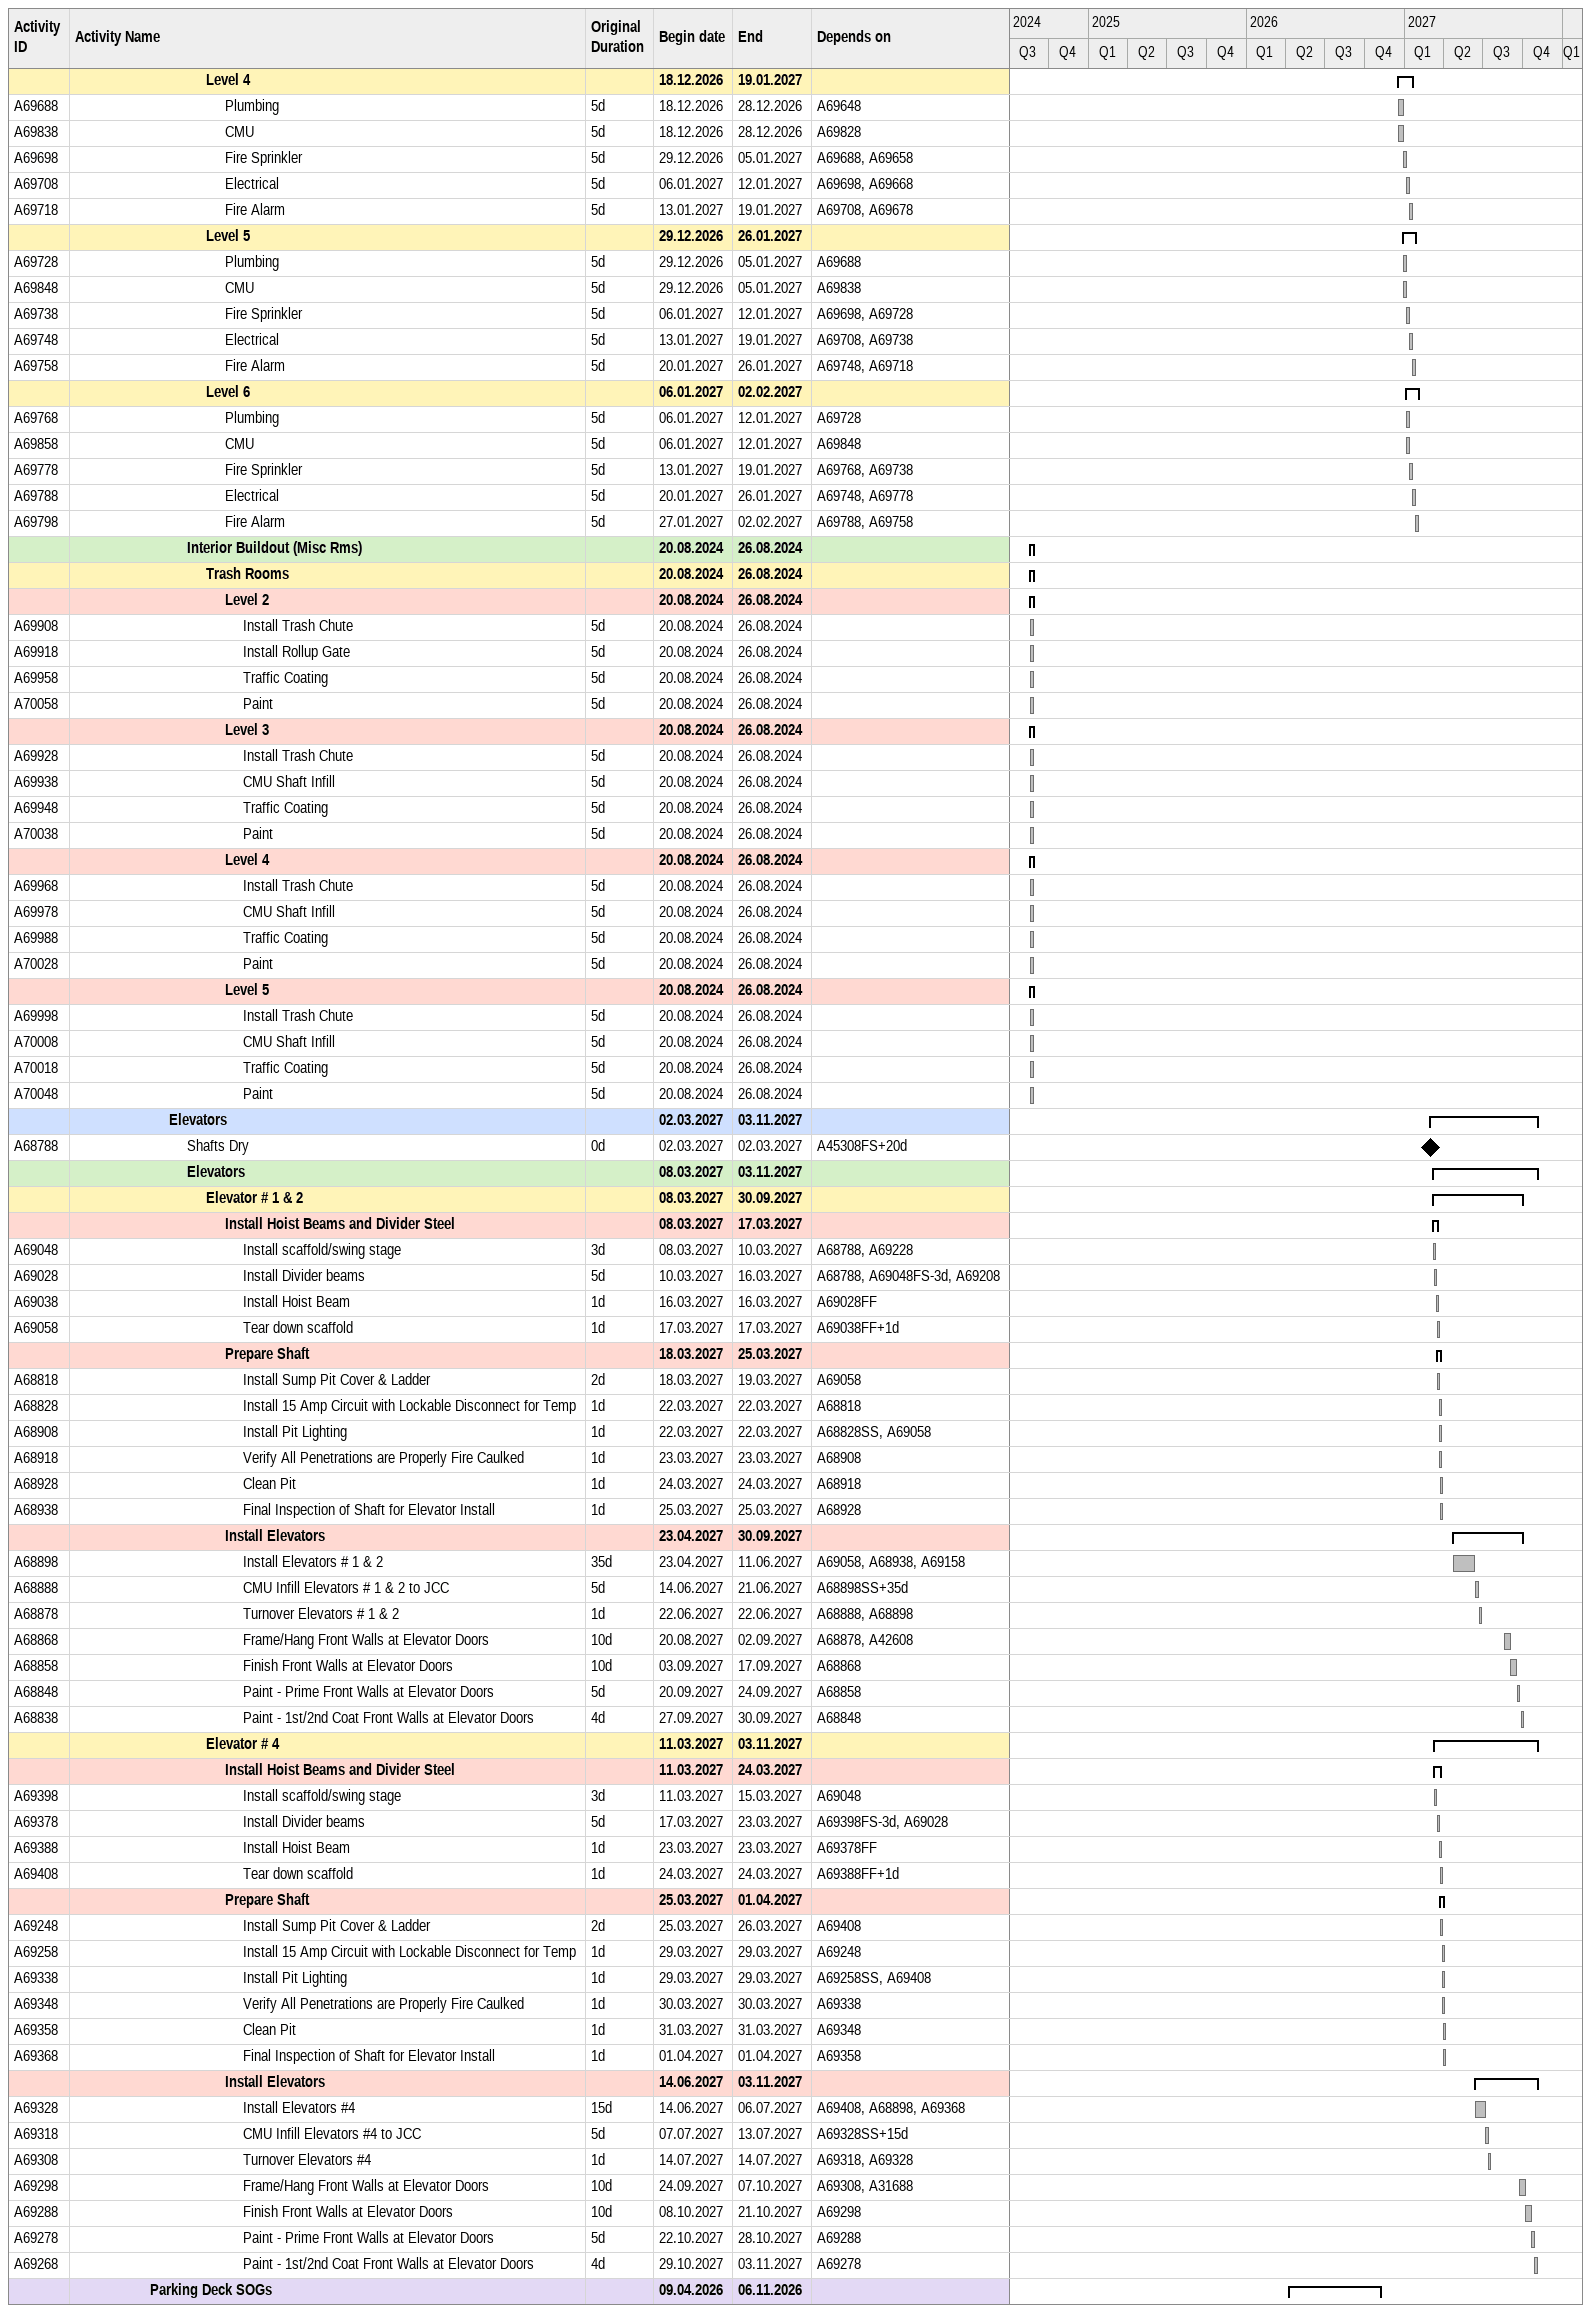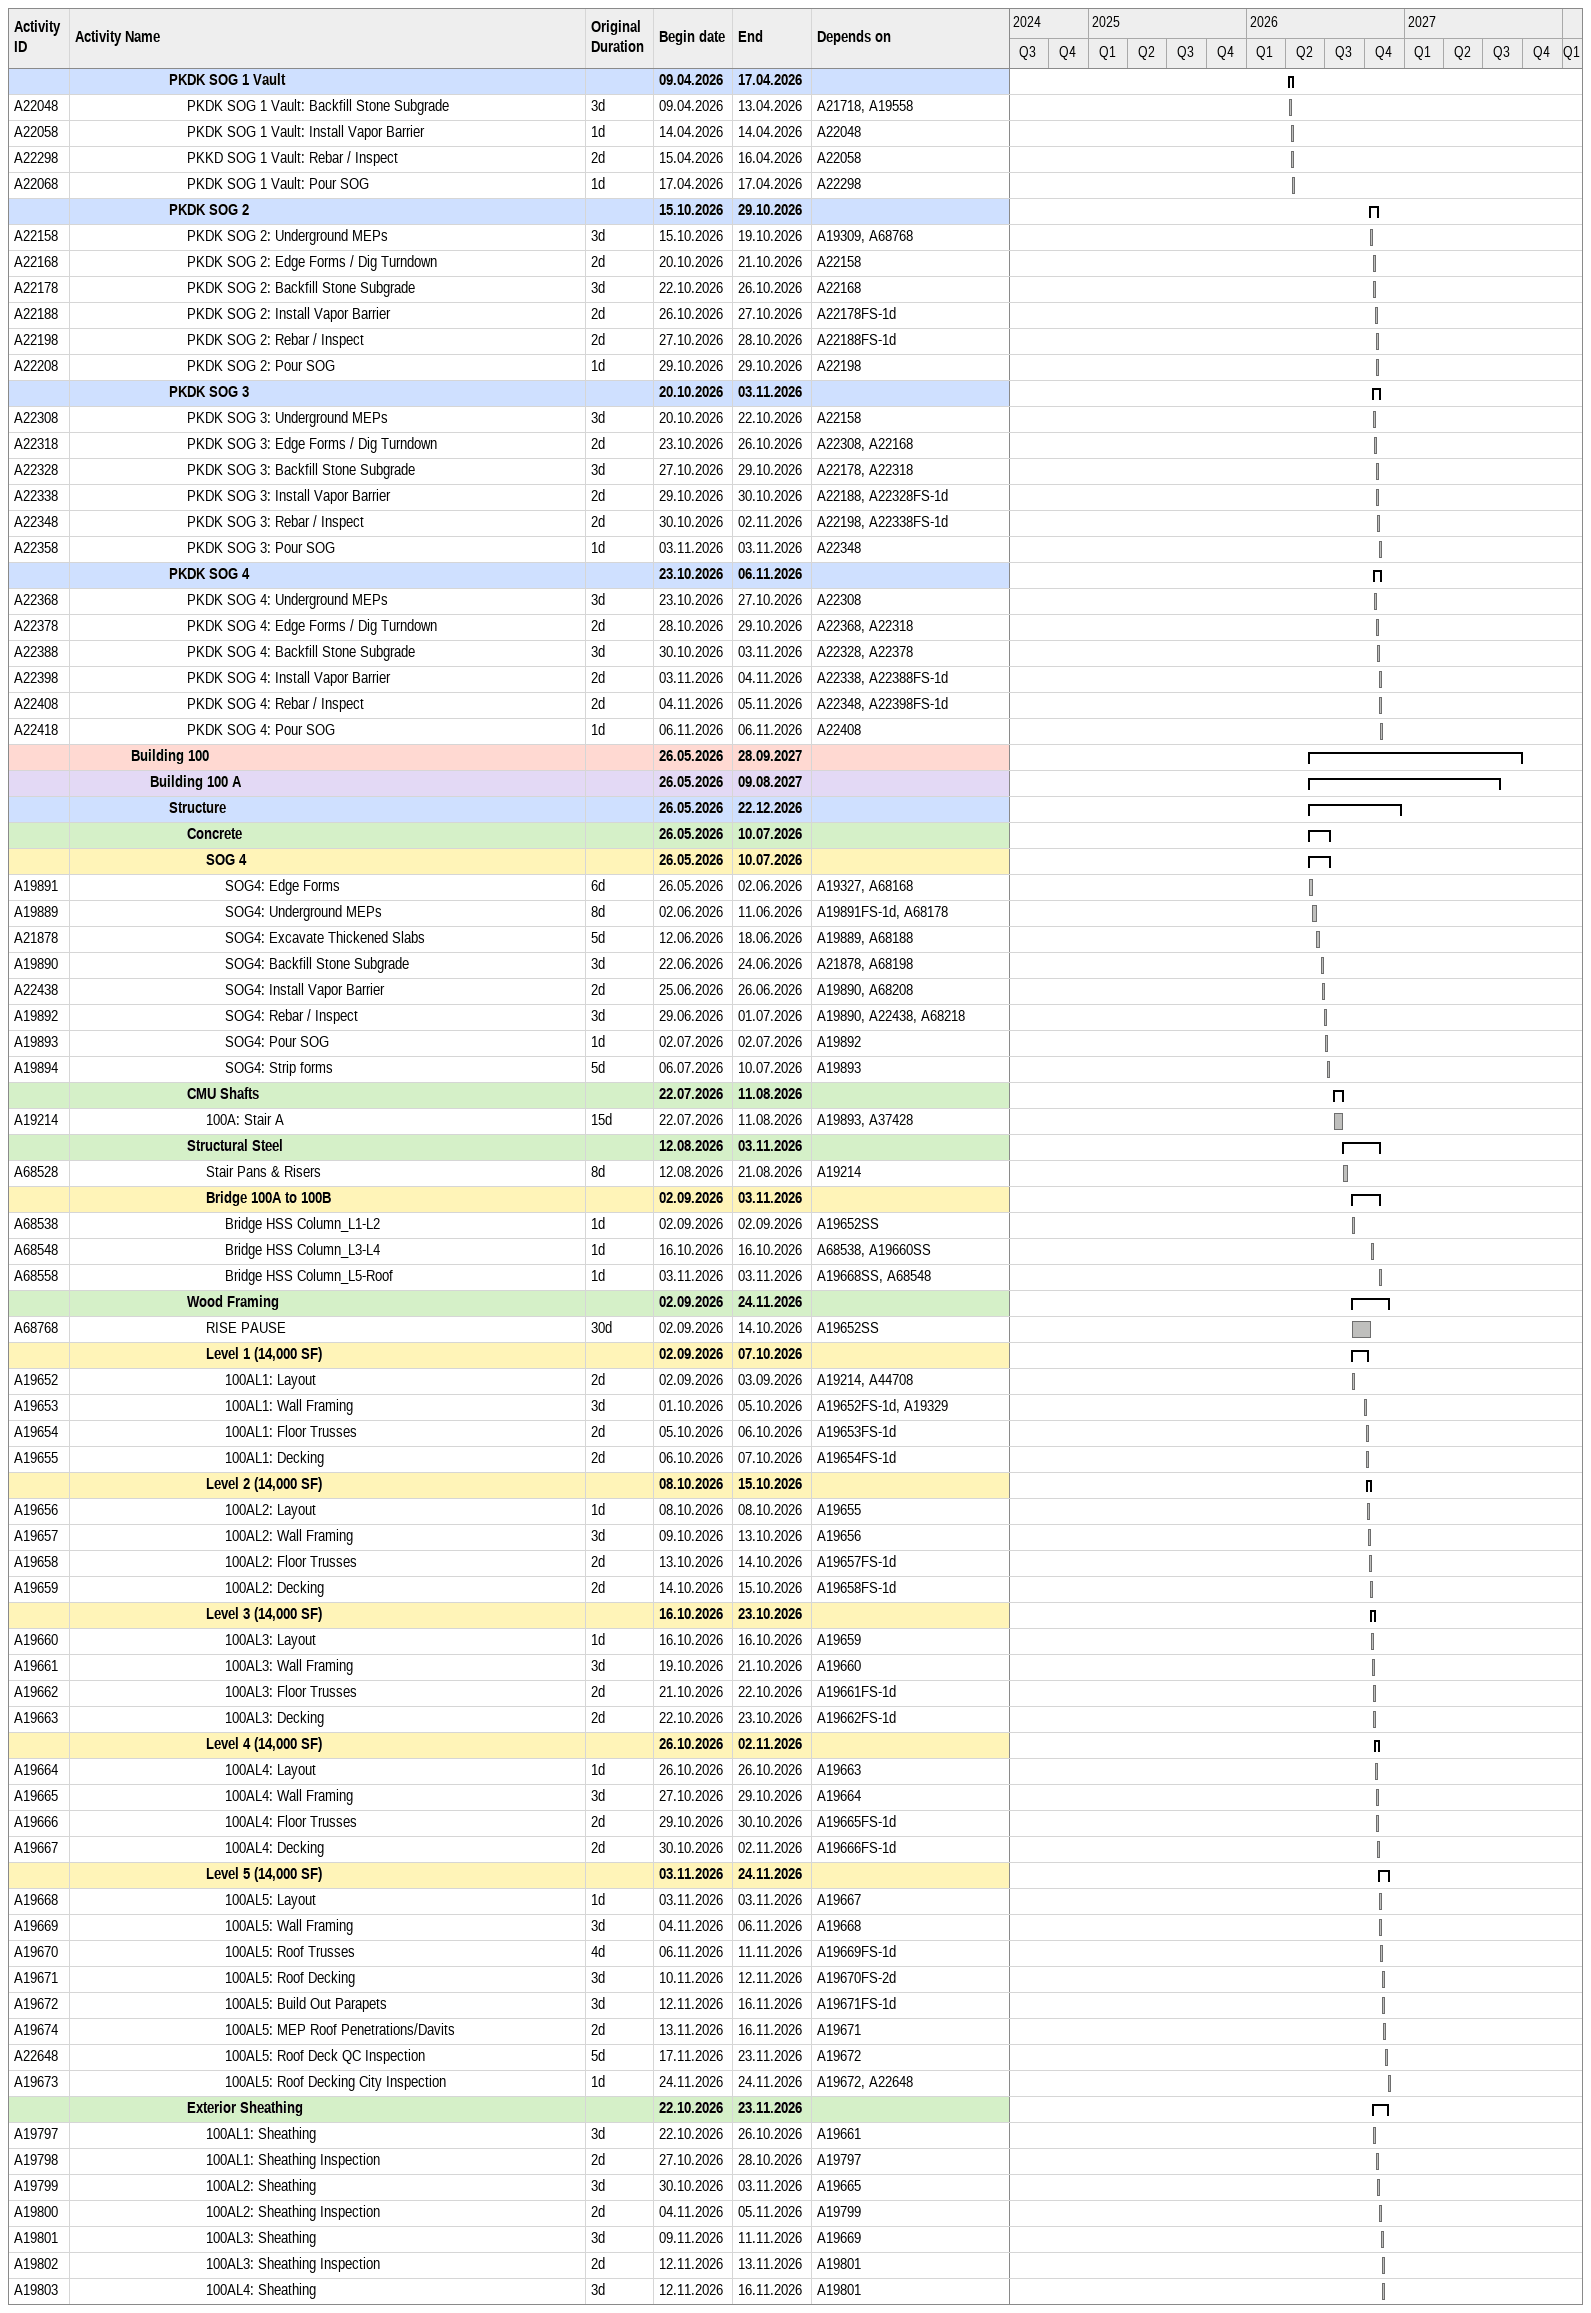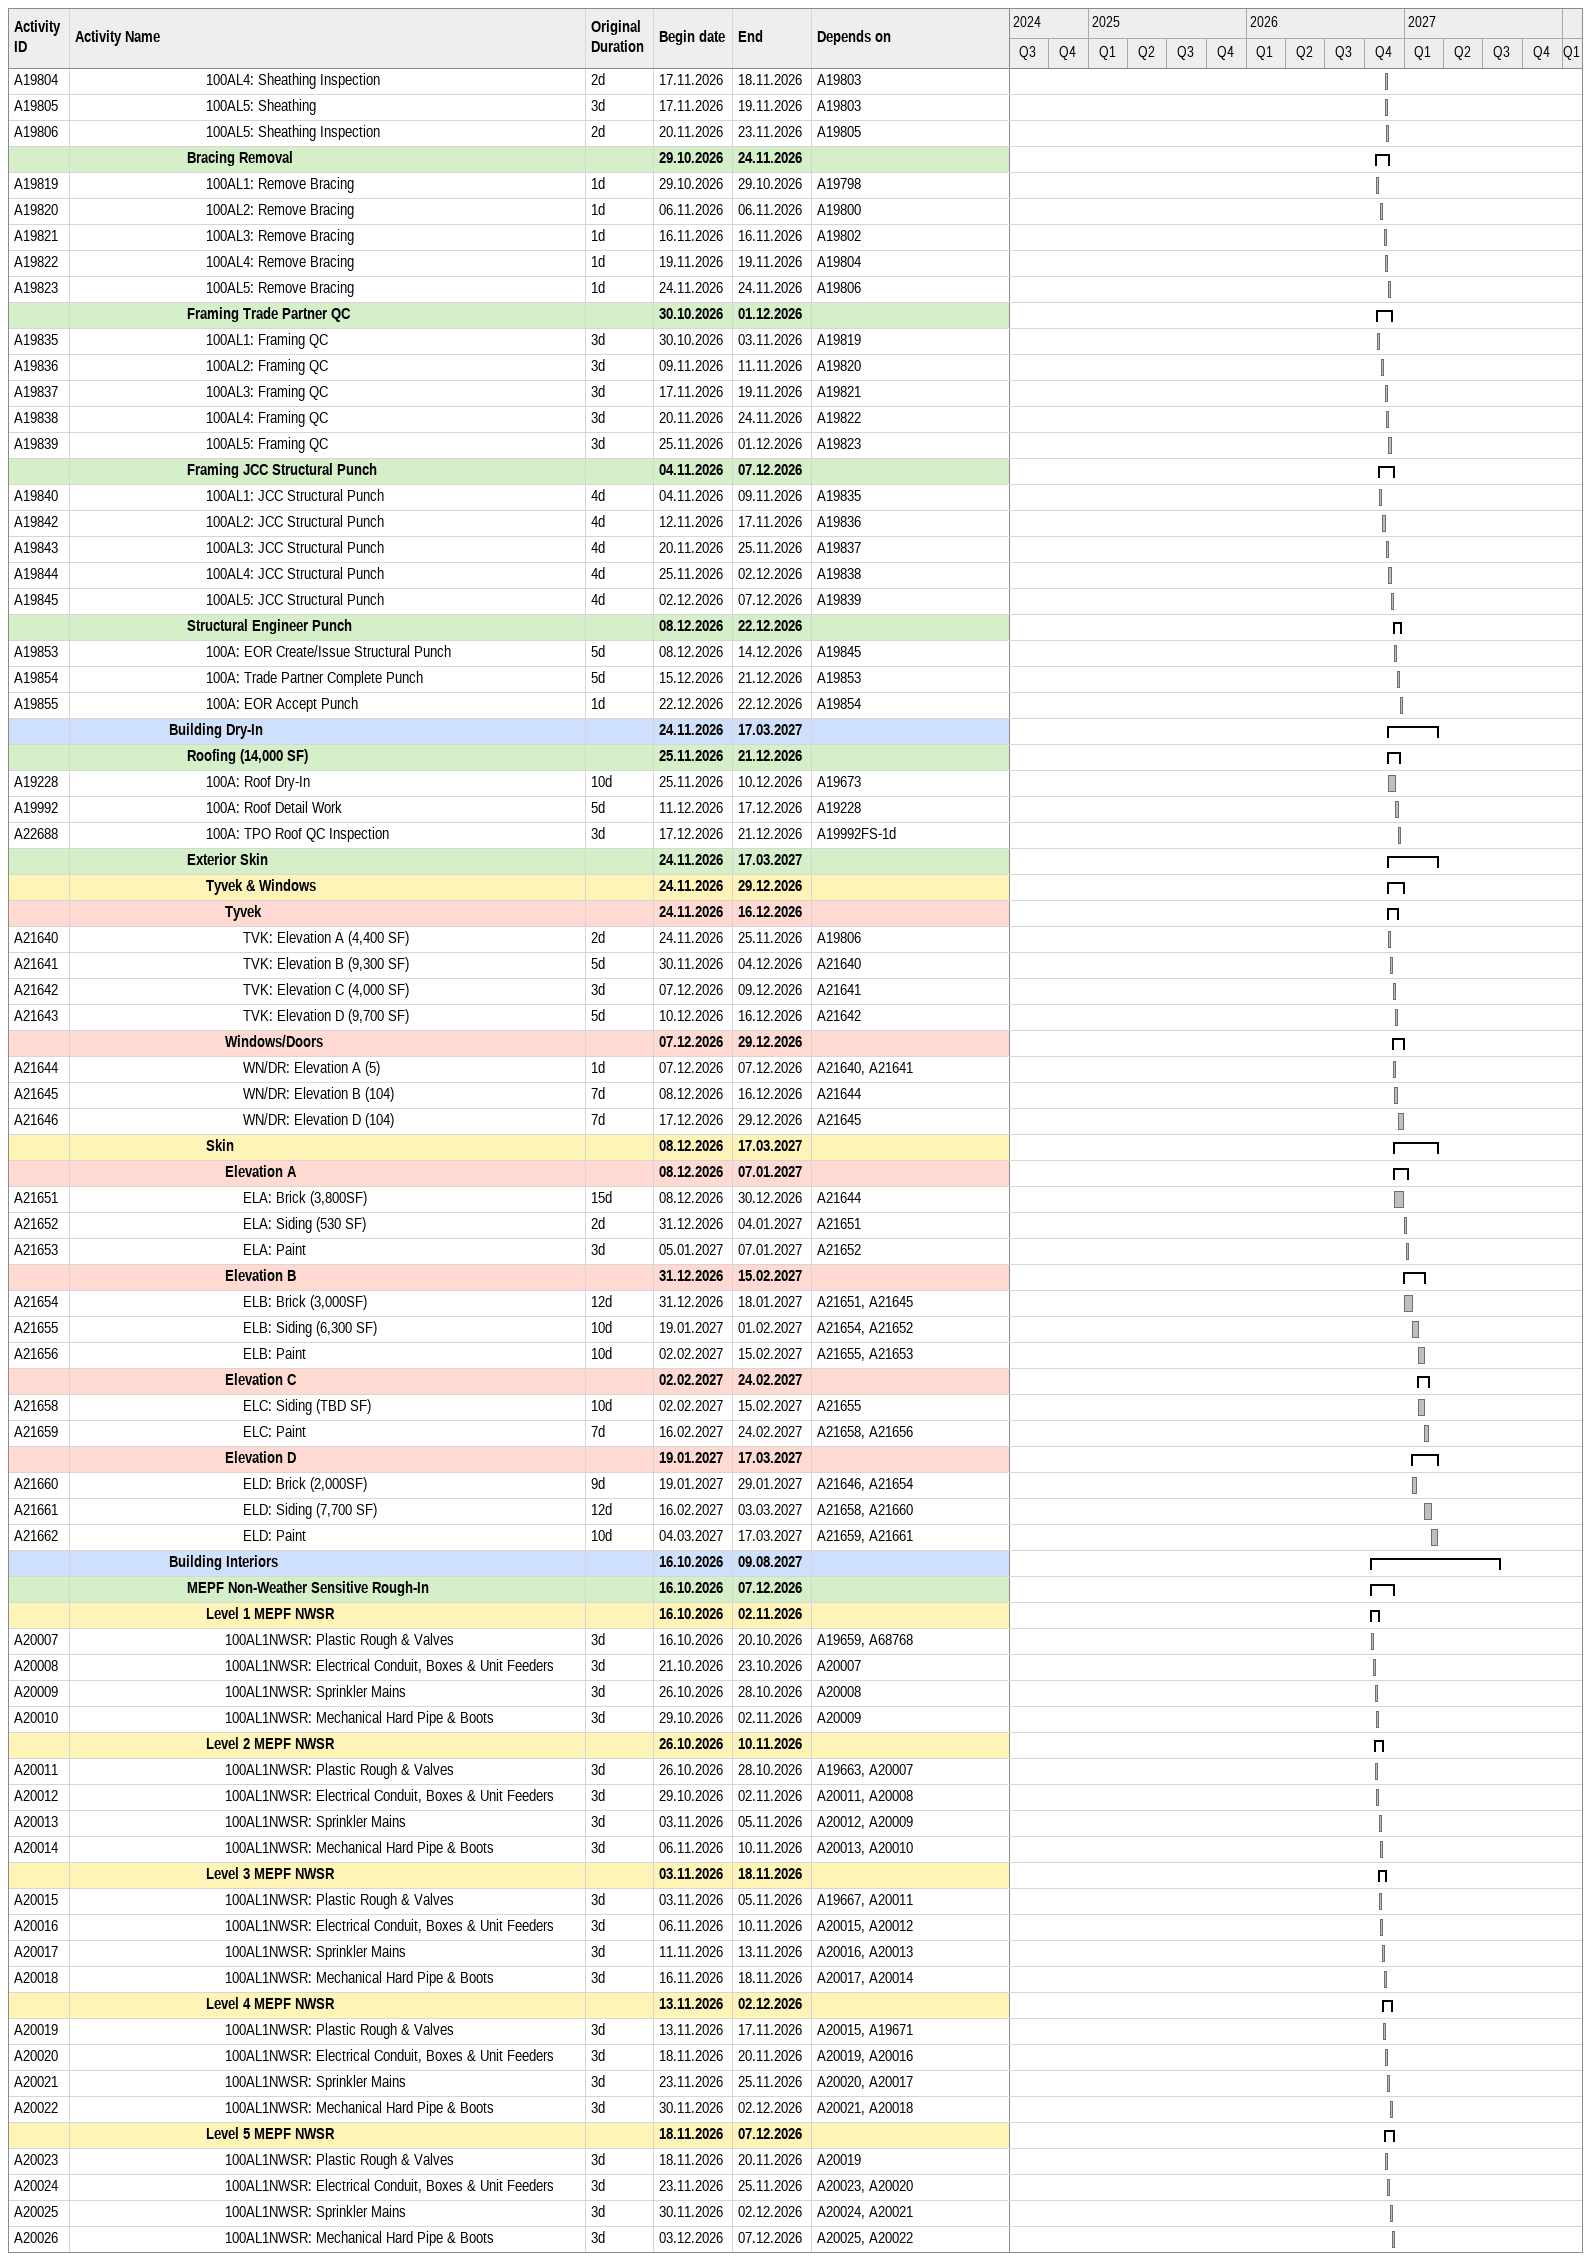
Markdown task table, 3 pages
| ID | Level | Task | Original duration | Start | Finish | Predecessors |
|---|---|---|---|---|---|---|
|  | 8 | **Level 4** |  | 2026-12-18 | 2027-01-19 |  |
| A69688 | 9 | Plumbing | 5d | 2026-12-18 | 2026-12-28 | A69648 |
| A69838 | 9 | CMU | 5d | 2026-12-18 | 2026-12-28 | A69828 |
| A69698 | 9 | Fire Sprinkler | 5d | 2026-12-29 | 2027-01-05 | A69688, A69658 |
| A69708 | 9 | Electrical | 5d | 2027-01-06 | 2027-01-12 | A69698, A69668 |
| A69718 | 9 | Fire Alarm | 5d | 2027-01-13 | 2027-01-19 | A69708, A69678 |
|  | 8 | **Level 5** |  | 2026-12-29 | 2027-01-26 |  |
| A69728 | 9 | Plumbing | 5d | 2026-12-29 | 2027-01-05 | A69688 |
| A69848 | 9 | CMU | 5d | 2026-12-29 | 2027-01-05 | A69838 |
| A69738 | 9 | Fire Sprinkler | 5d | 2027-01-06 | 2027-01-12 | A69698, A69728 |
| A69748 | 9 | Electrical | 5d | 2027-01-13 | 2027-01-19 | A69708, A69738 |
| A69758 | 9 | Fire Alarm | 5d | 2027-01-20 | 2027-01-26 | A69748, A69718 |
|  | 8 | **Level 6** |  | 2027-01-06 | 2027-02-02 |  |
| A69768 | 9 | Plumbing | 5d | 2027-01-06 | 2027-01-12 | A69728 |
| A69858 | 9 | CMU | 5d | 2027-01-06 | 2027-01-12 | A69848 |
| A69778 | 9 | Fire Sprinkler | 5d | 2027-01-13 | 2027-01-19 | A69768, A69738 |
| A69788 | 9 | Electrical | 5d | 2027-01-20 | 2027-01-26 | A69748, A69778 |
| A69798 | 9 | Fire Alarm | 5d | 2027-01-27 | 2027-02-02 | A69788, A69758 |
|  | 7 | **Interior Buildout (Misc Rms)** |  | 2024-08-20 | 2024-08-26 |  |
|  | 8 | **Trash Rooms** |  | 2024-08-20 | 2024-08-26 |  |
|  | 9 | **Level 2** |  | 2024-08-20 | 2024-08-26 |  |
| A69908 | 10 | Install Trash Chute | 5d | 2024-08-20 | 2024-08-26 |  |
| A69918 | 10 | Install Rollup Gate | 5d | 2024-08-20 | 2024-08-26 |  |
| A69958 | 10 | Traffic Coating | 5d | 2024-08-20 | 2024-08-26 |  |
| A70058 | 10 | Paint | 5d | 2024-08-20 | 2024-08-26 |  |
|  | 9 | **Level 3** |  | 2024-08-20 | 2024-08-26 |  |
| A69928 | 10 | Install Trash Chute | 5d | 2024-08-20 | 2024-08-26 |  |
| A69938 | 10 | CMU Shaft Infill | 5d | 2024-08-20 | 2024-08-26 |  |
| A69948 | 10 | Traffic Coating | 5d | 2024-08-20 | 2024-08-26 |  |
| A70038 | 10 | Paint | 5d | 2024-08-20 | 2024-08-26 |  |
|  | 9 | **Level 4** |  | 2024-08-20 | 2024-08-26 |  |
| A69968 | 10 | Install Trash Chute | 5d | 2024-08-20 | 2024-08-26 |  |
| A69978 | 10 | CMU Shaft Infill | 5d | 2024-08-20 | 2024-08-26 |  |
| A69988 | 10 | Traffic Coating | 5d | 2024-08-20 | 2024-08-26 |  |
| A70028 | 10 | Paint | 5d | 2024-08-20 | 2024-08-26 |  |
|  | 9 | **Level 5** |  | 2024-08-20 | 2024-08-26 |  |
| A69998 | 10 | Install Trash Chute | 5d | 2024-08-20 | 2024-08-26 |  |
| A70008 | 10 | CMU Shaft Infill | 5d | 2024-08-20 | 2024-08-26 |  |
| A70018 | 10 | Traffic Coating | 5d | 2024-08-20 | 2024-08-26 |  |
| A70048 | 10 | Paint | 5d | 2024-08-20 | 2024-08-26 |  |
|  | 6 | **Elevators** |  | 2027-03-02 | 2027-11-03 |  |
| A68788 | 7 | Shafts Dry | 0d | 2027-03-02 | 2027-03-02 | A45308FS+20d |
|  | 7 | **Elevators** |  | 2027-03-08 | 2027-11-03 |  |
|  | 8 | **Elevator # 1 & 2** |  | 2027-03-08 | 2027-09-30 |  |
|  | 9 | **Install Hoist Beams and Divider Steel** |  | 2027-03-08 | 2027-03-17 |  |
| A69048 | 10 | Install scaffold/swing stage | 3d | 2027-03-08 | 2027-03-10 | A68788, A69228 |
| A69028 | 10 | Install Divider beams | 5d | 2027-03-10 | 2027-03-16 | A68788, A69048FS-3d, A69208 |
| A69038 | 10 | Install Hoist Beam | 1d | 2027-03-16 | 2027-03-16 | A69028FF |
| A69058 | 10 | Tear down scaffold | 1d | 2027-03-17 | 2027-03-17 | A69038FF+1d |
|  | 9 | **Prepare Shaft** |  | 2027-03-18 | 2027-03-25 |  |
| A68818 | 10 | Install Sump Pit Cover & Ladder | 2d | 2027-03-18 | 2027-03-19 | A69058 |
| A68828 | 10 | Install 15 Amp Circuit with Lockable Disconnect for Temp | 1d | 2027-03-22 | 2027-03-22 | A68818 |
| A68908 | 10 | Install Pit Lighting | 1d | 2027-03-22 | 2027-03-22 | A68828SS, A69058 |
| A68918 | 10 | Verify All Penetrations are Properly Fire Caulked | 1d | 2027-03-23 | 2027-03-23 | A68908 |
| A68928 | 10 | Clean Pit | 1d | 2027-03-24 | 2027-03-24 | A68918 |
| A68938 | 10 | Final Inspection of Shaft for Elevator Install | 1d | 2027-03-25 | 2027-03-25 | A68928 |
|  | 9 | **Install Elevators** |  | 2027-04-23 | 2027-09-30 |  |
| A68898 | 10 | Install Elevators # 1 & 2 | 35d | 2027-04-23 | 2027-06-11 | A69058, A68938, A69158 |
| A68888 | 10 | CMU Infill Elevators # 1 & 2 to JCC | 5d | 2027-06-14 | 2027-06-21 | A68898SS+35d |
| A68878 | 10 | Turnover Elevators # 1 & 2 | 1d | 2027-06-22 | 2027-06-22 | A68888, A68898 |
| A68868 | 10 | Frame/Hang Front Walls at Elevator Doors | 10d | 2027-08-20 | 2027-09-02 | A68878, A42608 |
| A68858 | 10 | Finish Front Walls at Elevator Doors | 10d | 2027-09-03 | 2027-09-17 | A68868 |
| A68848 | 10 | Paint - Prime Front Walls at Elevator Doors | 5d | 2027-09-20 | 2027-09-24 | A68858 |
| A68838 | 10 | Paint - 1st/2nd Coat Front Walls at Elevator Doors | 4d | 2027-09-27 | 2027-09-30 | A68848 |
|  | 8 | **Elevator # 4** |  | 2027-03-11 | 2027-11-03 |  |
|  | 9 | **Install Hoist Beams and Divider Steel** |  | 2027-03-11 | 2027-03-24 |  |
| A69398 | 10 | Install scaffold/swing stage | 3d | 2027-03-11 | 2027-03-15 | A69048 |
| A69378 | 10 | Install Divider beams | 5d | 2027-03-17 | 2027-03-23 | A69398FS-3d, A69028 |
| A69388 | 10 | Install Hoist Beam | 1d | 2027-03-23 | 2027-03-23 | A69378FF |
| A69408 | 10 | Tear down scaffold | 1d | 2027-03-24 | 2027-03-24 | A69388FF+1d |
|  | 9 | **Prepare Shaft** |  | 2027-03-25 | 2027-04-01 |  |
| A69248 | 10 | Install Sump Pit Cover & Ladder | 2d | 2027-03-25 | 2027-03-26 | A69408 |
| A69258 | 10 | Install 15 Amp Circuit with Lockable Disconnect for Temp | 1d | 2027-03-29 | 2027-03-29 | A69248 |
| A69338 | 10 | Install Pit Lighting | 1d | 2027-03-29 | 2027-03-29 | A69258SS, A69408 |
| A69348 | 10 | Verify All Penetrations are Properly Fire Caulked | 1d | 2027-03-30 | 2027-03-30 | A69338 |
| A69358 | 10 | Clean Pit | 1d | 2027-03-31 | 2027-03-31 | A69348 |
| A69368 | 10 | Final Inspection of Shaft for Elevator Install | 1d | 2027-04-01 | 2027-04-01 | A69358 |
|  | 9 | **Install Elevators** |  | 2027-06-14 | 2027-11-03 |  |
| A69328 | 10 | Install Elevators #4 | 15d | 2027-06-14 | 2027-07-06 | A69408, A68898, A69368 |
| A69318 | 10 | CMU Infill Elevators #4 to JCC | 5d | 2027-07-07 | 2027-07-13 | A69328SS+15d |
| A69308 | 10 | Turnover Elevators #4 | 1d | 2027-07-14 | 2027-07-14 | A69318, A69328 |
| A69298 | 10 | Frame/Hang Front Walls at Elevator Doors | 10d | 2027-09-24 | 2027-10-07 | A69308, A31688 |
| A69288 | 10 | Finish Front Walls at Elevator Doors | 10d | 2027-10-08 | 2027-10-21 | A69298 |
| A69278 | 10 | Paint - Prime Front Walls at Elevator Doors | 5d | 2027-10-22 | 2027-10-28 | A69288 |
| A69268 | 10 | Paint - 1st/2nd Coat Front Walls at Elevator Doors | 4d | 2027-10-29 | 2027-11-03 | A69278 |
|  | 5 | **Parking Deck SOGs** |  | 2026-04-09 | 2026-11-06 |  |
|  | 6 | **PKDK SOG 1 Vault** |  | 2026-04-09 | 2026-04-17 |  |
| A22048 | 7 | PKDK SOG 1 Vault: Backfill Stone Subgrade | 3d | 2026-04-09 | 2026-04-13 | A21718, A19558 |
| A22058 | 7 | PKDK SOG 1 Vault: Install Vapor Barrier | 1d | 2026-04-14 | 2026-04-14 | A22048 |
| A22298 | 7 | PKKD SOG 1 Vault: Rebar / Inspect | 2d | 2026-04-15 | 2026-04-16 | A22058 |
| A22068 | 7 | PKDK SOG 1 Vault: Pour SOG | 1d | 2026-04-17 | 2026-04-17 | A22298 |
|  | 6 | **PKDK SOG 2** |  | 2026-10-15 | 2026-10-29 |  |
| A22158 | 7 | PKDK SOG 2: Underground MEPs | 3d | 2026-10-15 | 2026-10-19 | A19309, A68768 |
| A22168 | 7 | PKDK SOG 2: Edge Forms / Dig Turndown | 2d | 2026-10-20 | 2026-10-21 | A22158 |
| A22178 | 7 | PKDK SOG 2: Backfill Stone Subgrade | 3d | 2026-10-22 | 2026-10-26 | A22168 |
| A22188 | 7 | PKDK SOG 2: Install Vapor Barrier | 2d | 2026-10-26 | 2026-10-27 | A22178FS-1d |
| A22198 | 7 | PKDK SOG 2: Rebar / Inspect | 2d | 2026-10-27 | 2026-10-28 | A22188FS-1d |
| A22208 | 7 | PKDK SOG 2: Pour SOG | 1d | 2026-10-29 | 2026-10-29 | A22198 |
|  | 6 | **PKDK SOG 3** |  | 2026-10-20 | 2026-11-03 |  |
| A22308 | 7 | PKDK SOG 3: Underground MEPs | 3d | 2026-10-20 | 2026-10-22 | A22158 |
| A22318 | 7 | PKDK SOG 3: Edge Forms / Dig Turndown | 2d | 2026-10-23 | 2026-10-26 | A22308, A22168 |
| A22328 | 7 | PKDK SOG 3: Backfill Stone Subgrade | 3d | 2026-10-27 | 2026-10-29 | A22178, A22318 |
| A22338 | 7 | PKDK SOG 3: Install Vapor Barrier | 2d | 2026-10-29 | 2026-10-30 | A22188, A22328FS-1d |
| A22348 | 7 | PKDK SOG 3: Rebar / Inspect | 2d | 2026-10-30 | 2026-11-02 | A22198, A22338FS-1d |
| A22358 | 7 | PKDK SOG 3: Pour SOG | 1d | 2026-11-03 | 2026-11-03 | A22348 |
|  | 6 | **PKDK SOG 4** |  | 2026-10-23 | 2026-11-06 |  |
| A22368 | 7 | PKDK SOG 4: Underground MEPs | 3d | 2026-10-23 | 2026-10-27 | A22308 |
| A22378 | 7 | PKDK SOG 4: Edge Forms / Dig Turndown | 2d | 2026-10-28 | 2026-10-29 | A22368, A22318 |
| A22388 | 7 | PKDK SOG 4: Backfill Stone Subgrade | 3d | 2026-10-30 | 2026-11-03 | A22328, A22378 |
| A22398 | 7 | PKDK SOG 4: Install Vapor Barrier | 2d | 2026-11-03 | 2026-11-04 | A22338, A22388FS-1d |
| A22408 | 7 | PKDK SOG 4: Rebar / Inspect | 2d | 2026-11-04 | 2026-11-05 | A22348, A22398FS-1d |
| A22418 | 7 | PKDK SOG 4: Pour SOG | 1d | 2026-11-06 | 2026-11-06 | A22408 |
|  | 4 | **Building 100** |  | 2026-05-26 | 2027-09-28 |  |
|  | 5 | **Building 100 A** |  | 2026-05-26 | 2027-08-09 |  |
|  | 6 | **Structure** |  | 2026-05-26 | 2026-12-22 |  |
|  | 7 | **Concrete** |  | 2026-05-26 | 2026-07-10 |  |
|  | 8 | **SOG 4** |  | 2026-05-26 | 2026-07-10 |  |
| A19891 | 9 | SOG4: Edge Forms | 6d | 2026-05-26 | 2026-06-02 | A19327, A68168 |
| A19889 | 9 | SOG4: Underground MEPs | 8d | 2026-06-02 | 2026-06-11 | A19891FS-1d, A68178 |
| A21878 | 9 | SOG4: Excavate Thickened Slabs | 5d | 2026-06-12 | 2026-06-18 | A19889, A68188 |
| A19890 | 9 | SOG4: Backfill Stone Subgrade | 3d | 2026-06-22 | 2026-06-24 | A21878, A68198 |
| A22438 | 9 | SOG4: Install Vapor Barrier | 2d | 2026-06-25 | 2026-06-26 | A19890, A68208 |
| A19892 | 9 | SOG4: Rebar / Inspect | 3d | 2026-06-29 | 2026-07-01 | A19890, A22438, A68218 |
| A19893 | 9 | SOG4: Pour SOG | 1d | 2026-07-02 | 2026-07-02 | A19892 |
| A19894 | 9 | SOG4: Strip forms | 5d | 2026-07-06 | 2026-07-10 | A19893 |
|  | 7 | **CMU Shafts** |  | 2026-07-22 | 2026-08-11 |  |
| A19214 | 8 | 100A: Stair A | 15d | 2026-07-22 | 2026-08-11 | A19893, A37428 |
|  | 7 | **Structural Steel** |  | 2026-08-12 | 2026-11-03 |  |
| A68528 | 8 | Stair Pans & Risers | 8d | 2026-08-12 | 2026-08-21 | A19214 |
|  | 8 | **Bridge 100A to 100B** |  | 2026-09-02 | 2026-11-03 |  |
| A68538 | 9 | Bridge HSS Column_L1-L2 | 1d | 2026-09-02 | 2026-09-02 | A19652SS |
| A68548 | 9 | Bridge HSS Column_L3-L4 | 1d | 2026-10-16 | 2026-10-16 | A68538, A19660SS |
| A68558 | 9 | Bridge HSS Column_L5-Roof | 1d | 2026-11-03 | 2026-11-03 | A19668SS, A68548 |
|  | 7 | **Wood Framing** |  | 2026-09-02 | 2026-11-24 |  |
| A68768 | 8 | RISE PAUSE | 30d | 2026-09-02 | 2026-10-14 | A19652SS |
|  | 8 | **Level 1 (14,000 SF)** |  | 2026-09-02 | 2026-10-07 |  |
| A19652 | 9 | 100AL1: Layout | 2d | 2026-09-02 | 2026-09-03 | A19214, A44708 |
| A19653 | 9 | 100AL1: Wall Framing | 3d | 2026-10-01 | 2026-10-05 | A19652FS-1d, A19329 |
| A19654 | 9 | 100AL1: Floor Trusses | 2d | 2026-10-05 | 2026-10-06 | A19653FS-1d |
| A19655 | 9 | 100AL1: Decking | 2d | 2026-10-06 | 2026-10-07 | A19654FS-1d |
|  | 8 | **Level 2 (14,000 SF)** |  | 2026-10-08 | 2026-10-15 |  |
| A19656 | 9 | 100AL2: Layout | 1d | 2026-10-08 | 2026-10-08 | A19655 |
| A19657 | 9 | 100AL2: Wall Framing | 3d | 2026-10-09 | 2026-10-13 | A19656 |
| A19658 | 9 | 100AL2: Floor Trusses | 2d | 2026-10-13 | 2026-10-14 | A19657FS-1d |
| A19659 | 9 | 100AL2: Decking | 2d | 2026-10-14 | 2026-10-15 | A19658FS-1d |
|  | 8 | **Level 3 (14,000 SF)** |  | 2026-10-16 | 2026-10-23 |  |
| A19660 | 9 | 100AL3: Layout | 1d | 2026-10-16 | 2026-10-16 | A19659 |
| A19661 | 9 | 100AL3: Wall Framing | 3d | 2026-10-19 | 2026-10-21 | A19660 |
| A19662 | 9 | 100AL3: Floor Trusses | 2d | 2026-10-21 | 2026-10-22 | A19661FS-1d |
| A19663 | 9 | 100AL3: Decking | 2d | 2026-10-22 | 2026-10-23 | A19662FS-1d |
|  | 8 | **Level 4 (14,000 SF)** |  | 2026-10-26 | 2026-11-02 |  |
| A19664 | 9 | 100AL4: Layout | 1d | 2026-10-26 | 2026-10-26 | A19663 |
| A19665 | 9 | 100AL4: Wall Framing | 3d | 2026-10-27 | 2026-10-29 | A19664 |
| A19666 | 9 | 100AL4: Floor Trusses | 2d | 2026-10-29 | 2026-10-30 | A19665FS-1d |
| A19667 | 9 | 100AL4: Decking | 2d | 2026-10-30 | 2026-11-02 | A19666FS-1d |
|  | 8 | **Level 5 (14,000 SF)** |  | 2026-11-03 | 2026-11-24 |  |
| A19668 | 9 | 100AL5: Layout | 1d | 2026-11-03 | 2026-11-03 | A19667 |
| A19669 | 9 | 100AL5: Wall Framing | 3d | 2026-11-04 | 2026-11-06 | A19668 |
| A19670 | 9 | 100AL5: Roof Trusses | 4d | 2026-11-06 | 2026-11-11 | A19669FS-1d |
| A19671 | 9 | 100AL5: Roof Decking | 3d | 2026-11-10 | 2026-11-12 | A19670FS-2d |
| A19672 | 9 | 100AL5: Build Out Parapets | 3d | 2026-11-12 | 2026-11-16 | A19671FS-1d |
| A19674 | 9 | 100AL5: MEP Roof Penetrations/Davits | 2d | 2026-11-13 | 2026-11-16 | A19671 |
| A22648 | 9 | 100AL5: Roof Deck QC Inspection | 5d | 2026-11-17 | 2026-11-23 | A19672 |
| A19673 | 9 | 100AL5: Roof Decking City Inspection | 1d | 2026-11-24 | 2026-11-24 | A19672, A22648 |
|  | 7 | **Exterior Sheathing** |  | 2026-10-22 | 2026-11-23 |  |
| A19797 | 8 | 100AL1: Sheathing | 3d | 2026-10-22 | 2026-10-26 | A19661 |
| A19798 | 8 | 100AL1: Sheathing Inspection | 2d | 2026-10-27 | 2026-10-28 | A19797 |
| A19799 | 8 | 100AL2: Sheathing | 3d | 2026-10-30 | 2026-11-03 | A19665 |
| A19800 | 8 | 100AL2: Sheathing Inspection | 2d | 2026-11-04 | 2026-11-05 | A19799 |
| A19801 | 8 | 100AL3: Sheathing | 3d | 2026-11-09 | 2026-11-11 | A19669 |
| A19802 | 8 | 100AL3: Sheathing Inspection | 2d | 2026-11-12 | 2026-11-13 | A19801 |
| A19803 | 8 | 100AL4: Sheathing | 3d | 2026-11-12 | 2026-11-16 | A19801 |
| A19804 | 8 | 100AL4: Sheathing Inspection | 2d | 2026-11-17 | 2026-11-18 | A19803 |
| A19805 | 8 | 100AL5: Sheathing | 3d | 2026-11-17 | 2026-11-19 | A19803 |
| A19806 | 8 | 100AL5: Sheathing Inspection | 2d | 2026-11-20 | 2026-11-23 | A19805 |
|  | 7 | **Bracing Removal** |  | 2026-10-29 | 2026-11-24 |  |
| A19819 | 8 | 100AL1: Remove Bracing | 1d | 2026-10-29 | 2026-10-29 | A19798 |
| A19820 | 8 | 100AL2: Remove Bracing | 1d | 2026-11-06 | 2026-11-06 | A19800 |
| A19821 | 8 | 100AL3: Remove Bracing | 1d | 2026-11-16 | 2026-11-16 | A19802 |
| A19822 | 8 | 100AL4: Remove Bracing | 1d | 2026-11-19 | 2026-11-19 | A19804 |
| A19823 | 8 | 100AL5: Remove Bracing | 1d | 2026-11-24 | 2026-11-24 | A19806 |
|  | 7 | **Framing Trade Partner QC** |  | 2026-10-30 | 2026-12-01 |  |
| A19835 | 8 | 100AL1: Framing QC | 3d | 2026-10-30 | 2026-11-03 | A19819 |
| A19836 | 8 | 100AL2: Framing QC | 3d | 2026-11-09 | 2026-11-11 | A19820 |
| A19837 | 8 | 100AL3: Framing QC | 3d | 2026-11-17 | 2026-11-19 | A19821 |
| A19838 | 8 | 100AL4: Framing QC | 3d | 2026-11-20 | 2026-11-24 | A19822 |
| A19839 | 8 | 100AL5: Framing QC | 3d | 2026-11-25 | 2026-12-01 | A19823 |
|  | 7 | **Framing JCC Structural Punch** |  | 2026-11-04 | 2026-12-07 |  |
| A19840 | 8 | 100AL1: JCC Structural Punch | 4d | 2026-11-04 | 2026-11-09 | A19835 |
| A19842 | 8 | 100AL2: JCC Structural Punch | 4d | 2026-11-12 | 2026-11-17 | A19836 |
| A19843 | 8 | 100AL3: JCC Structural Punch | 4d | 2026-11-20 | 2026-11-25 | A19837 |
| A19844 | 8 | 100AL4: JCC Structural Punch | 4d | 2026-11-25 | 2026-12-02 | A19838 |
| A19845 | 8 | 100AL5: JCC Structural Punch | 4d | 2026-12-02 | 2026-12-07 | A19839 |
|  | 7 | **Structural Engineer Punch** |  | 2026-12-08 | 2026-12-22 |  |
| A19853 | 8 | 100A: EOR Create/Issue Structural Punch | 5d | 2026-12-08 | 2026-12-14 | A19845 |
| A19854 | 8 | 100A: Trade Partner Complete Punch | 5d | 2026-12-15 | 2026-12-21 | A19853 |
| A19855 | 8 | 100A: EOR Accept Punch | 1d | 2026-12-22 | 2026-12-22 | A19854 |
|  | 6 | **Building Dry-In** |  | 2026-11-24 | 2027-03-17 |  |
|  | 7 | **Roofing (14,000 SF)** |  | 2026-11-25 | 2026-12-21 |  |
| A19228 | 8 | 100A: Roof Dry-In | 10d | 2026-11-25 | 2026-12-10 | A19673 |
| A19992 | 8 | 100A: Roof Detail Work | 5d | 2026-12-11 | 2026-12-17 | A19228 |
| A22688 | 8 | 100A: TPO Roof QC Inspection | 3d | 2026-12-17 | 2026-12-21 | A19992FS-1d |
|  | 7 | **Exterior Skin** |  | 2026-11-24 | 2027-03-17 |  |
|  | 8 | **Tyvek & Windows** |  | 2026-11-24 | 2026-12-29 |  |
|  | 9 | **Tyvek** |  | 2026-11-24 | 2026-12-16 |  |
| A21640 | 10 | TVK: Elevation A (4,400 SF) | 2d | 2026-11-24 | 2026-11-25 | A19806 |
| A21641 | 10 | TVK: Elevation B (9,300 SF) | 5d | 2026-11-30 | 2026-12-04 | A21640 |
| A21642 | 10 | TVK: Elevation C (4,000 SF) | 3d | 2026-12-07 | 2026-12-09 | A21641 |
| A21643 | 10 | TVK: Elevation D (9,700 SF) | 5d | 2026-12-10 | 2026-12-16 | A21642 |
|  | 9 | **Windows/Doors** |  | 2026-12-07 | 2026-12-29 |  |
| A21644 | 10 | WN/DR: Elevation A (5) | 1d | 2026-12-07 | 2026-12-07 | A21640, A21641 |
| A21645 | 10 | WN/DR: Elevation B (104) | 7d | 2026-12-08 | 2026-12-16 | A21644 |
| A21646 | 10 | WN/DR: Elevation D (104) | 7d | 2026-12-17 | 2026-12-29 | A21645 |
|  | 8 | **Skin** |  | 2026-12-08 | 2027-03-17 |  |
|  | 9 | **Elevation A** |  | 2026-12-08 | 2027-01-07 |  |
| A21651 | 10 | ELA: Brick (3,800SF) | 15d | 2026-12-08 | 2026-12-30 | A21644 |
| A21652 | 10 | ELA: Siding (530 SF) | 2d | 2026-12-31 | 2027-01-04 | A21651 |
| A21653 | 10 | ELA: Paint | 3d | 2027-01-05 | 2027-01-07 | A21652 |
|  | 9 | **Elevation B** |  | 2026-12-31 | 2027-02-15 |  |
| A21654 | 10 | ELB: Brick (3,000SF) | 12d | 2026-12-31 | 2027-01-18 | A21651, A21645 |
| A21655 | 10 | ELB: Siding (6,300 SF) | 10d | 2027-01-19 | 2027-02-01 | A21654, A21652 |
| A21656 | 10 | ELB: Paint | 10d | 2027-02-02 | 2027-02-15 | A21655, A21653 |
|  | 9 | **Elevation C** |  | 2027-02-02 | 2027-02-24 |  |
| A21658 | 10 | ELC: Siding (TBD SF) | 10d | 2027-02-02 | 2027-02-15 | A21655 |
| A21659 | 10 | ELC: Paint | 7d | 2027-02-16 | 2027-02-24 | A21658, A21656 |
|  | 9 | **Elevation D** |  | 2027-01-19 | 2027-03-17 |  |
| A21660 | 10 | ELD: Brick (2,000SF) | 9d | 2027-01-19 | 2027-01-29 | A21646, A21654 |
| A21661 | 10 | ELD: Siding (7,700 SF) | 12d | 2027-02-16 | 2027-03-03 | A21658, A21660 |
| A21662 | 10 | ELD: Paint | 10d | 2027-03-04 | 2027-03-17 | A21659, A21661 |
|  | 6 | **Building Interiors** |  | 2026-10-16 | 2027-08-09 |  |
|  | 7 | **MEPF Non-Weather Sensitive Rough-In** |  | 2026-10-16 | 2026-12-07 |  |
|  | 8 | **Level 1 MEPF NWSR** |  | 2026-10-16 | 2026-11-02 |  |
| A20007 | 9 | 100AL1NWSR: Plastic Rough & Valves | 3d | 2026-10-16 | 2026-10-20 | A19659, A68768 |
| A20008 | 9 | 100AL1NWSR: Electrical Conduit, Boxes & Unit Feeders | 3d | 2026-10-21 | 2026-10-23 | A20007 |
| A20009 | 9 | 100AL1NWSR: Sprinkler Mains | 3d | 2026-10-26 | 2026-10-28 | A20008 |
| A20010 | 9 | 100AL1NWSR: Mechanical Hard Pipe & Boots | 3d | 2026-10-29 | 2026-11-02 | A20009 |
|  | 8 | **Level 2 MEPF NWSR** |  | 2026-10-26 | 2026-11-10 |  |
| A20011 | 9 | 100AL1NWSR: Plastic Rough & Valves | 3d | 2026-10-26 | 2026-10-28 | A19663, A20007 |
| A20012 | 9 | 100AL1NWSR: Electrical Conduit, Boxes & Unit Feeders | 3d | 2026-10-29 | 2026-11-02 | A20011, A20008 |
| A20013 | 9 | 100AL1NWSR: Sprinkler Mains | 3d | 2026-11-03 | 2026-11-05 | A20012, A20009 |
| A20014 | 9 | 100AL1NWSR: Mechanical Hard Pipe & Boots | 3d | 2026-11-06 | 2026-11-10 | A20013, A20010 |
|  | 8 | **Level 3 MEPF NWSR** |  | 2026-11-03 | 2026-11-18 |  |
| A20015 | 9 | 100AL1NWSR: Plastic Rough & Valves | 3d | 2026-11-03 | 2026-11-05 | A19667, A20011 |
| A20016 | 9 | 100AL1NWSR: Electrical Conduit, Boxes & Unit Feeders | 3d | 2026-11-06 | 2026-11-10 | A20015, A20012 |
| A20017 | 9 | 100AL1NWSR: Sprinkler Mains | 3d | 2026-11-11 | 2026-11-13 | A20016, A20013 |
| A20018 | 9 | 100AL1NWSR: Mechanical Hard Pipe & Boots | 3d | 2026-11-16 | 2026-11-18 | A20017, A20014 |
|  | 8 | **Level 4 MEPF NWSR** |  | 2026-11-13 | 2026-12-02 |  |
| A20019 | 9 | 100AL1NWSR: Plastic Rough & Valves | 3d | 2026-11-13 | 2026-11-17 | A20015, A19671 |
| A20020 | 9 | 100AL1NWSR: Electrical Conduit, Boxes & Unit Feeders | 3d | 2026-11-18 | 2026-11-20 | A20019, A20016 |
| A20021 | 9 | 100AL1NWSR: Sprinkler Mains | 3d | 2026-11-23 | 2026-11-25 | A20020, A20017 |
| A20022 | 9 | 100AL1NWSR: Mechanical Hard Pipe & Boots | 3d | 2026-11-30 | 2026-12-02 | A20021, A20018 |
|  | 8 | **Level 5 MEPF NWSR** |  | 2026-11-18 | 2026-12-07 |  |
| A20023 | 9 | 100AL1NWSR: Plastic Rough & Valves | 3d | 2026-11-18 | 2026-11-20 | A20019 |
| A20024 | 9 | 100AL1NWSR: Electrical Conduit, Boxes & Unit Feeders | 3d | 2026-11-23 | 2026-11-25 | A20023, A20020 |
| A20025 | 9 | 100AL1NWSR: Sprinkler Mains | 3d | 2026-11-30 | 2026-12-02 | A20024, A20021 |
| A20026 | 9 | 100AL1NWSR: Mechanical Hard Pipe & Boots | 3d | 2026-12-03 | 2026-12-07 | A20025, A20022 |
